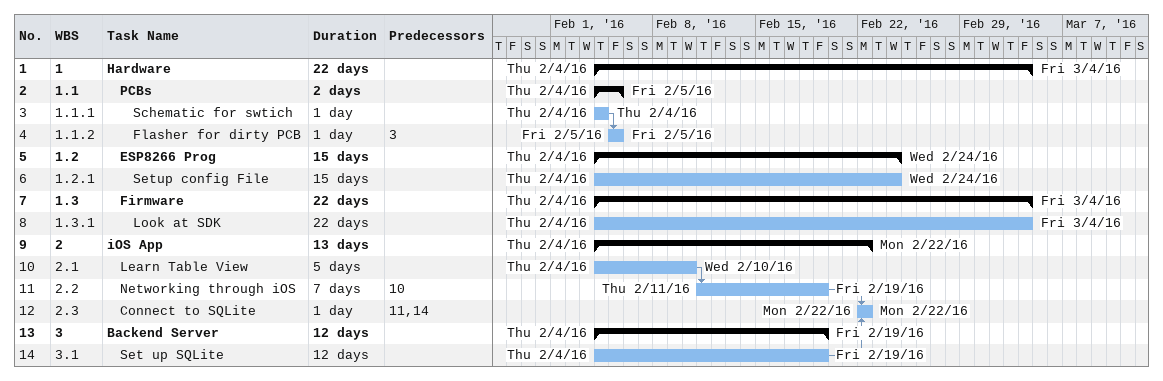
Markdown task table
| ID | WBS | Task | Duration | Start | Finish | Predecessors |
|---|---|---|---|---|---|---|
| 1 | 1 | **Hardware** | 22d | 2016-02-04 | 2016-03-04 |  |
| 2 | 1.1 | **PCBs** | 2d | 2016-02-04 | 2016-02-05 |  |
| 3 | 1.1.1 | Schematic for swtich | 1d | 2016-02-04 | 2016-02-04 |  |
| 4 | 1.1.2 | Flasher for dirty PCB | 1d | 2016-02-05 | 2016-02-05 | 3 |
| 5 | 1.2 | **ESP8266 Prog** | 15d | 2016-02-04 | 2016-02-24 |  |
| 6 | 1.2.1 | Setup config File | 15d | 2016-02-04 | 2016-02-24 |  |
| 7 | 1.3 | **Firmware** | 22d | 2016-02-04 | 2016-03-04 |  |
| 8 | 1.3.1 | Look at SDK | 22d | 2016-02-04 | 2016-03-04 |  |
| 9 | 2 | **iOS App** | 13d | 2016-02-04 | 2016-02-22 |  |
| 10 | 2.1 | Learn Table View | 5d | 2016-02-04 | 2016-02-10 |  |
| 11 | 2.2 | Networking through iOS | 7d | 2016-02-11 | 2016-02-19 | 10 |
| 12 | 2.3 | Connect to SQLite | 1d | 2016-02-22 | 2016-02-22 | 11, 14 |
| 13 | 3 | **Backend Server** | 12d | 2016-02-04 | 2016-02-19 |  |
| 14 | 3.1 | Set up SQLite | 12d | 2016-02-04 | 2016-02-19 |  |
